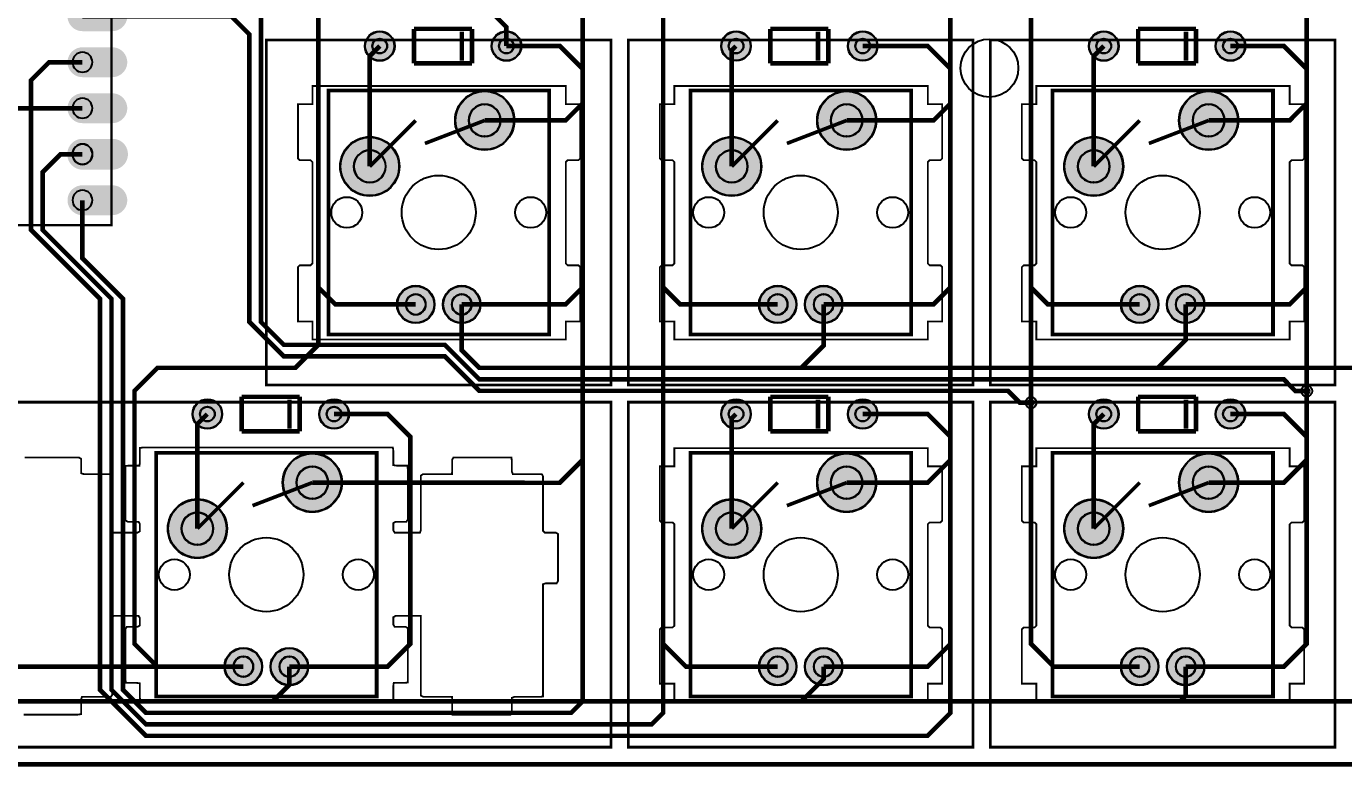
# Model space of a CAD drawing. Header units: millimetres. Extents: x 0 to 279, y -81 to 2.
# Drawn here: x 145.8 to 218.6, y -81.1 to -40.2 of the extents above; entities that cross this region are included whole.
import ezdxf

# ---------------------------------------------------------------- set-up
doc = ezdxf.new("R2010")
doc.units = ezdxf.units.MM
for name, color, linetype, true_color in [('BoardOutLine', 7, 'Continuous', 0xff00ff), ('BottomLayer', 7, 'Continuous', 0x0000ff), ('BottomSolderMaskLayer', 7, 'Continuous', 0xaa00ff), ('Document', 7, 'Continuous', 0xffffff), ('Hole', 7, 'Continuous', 0x222222), ('Multi-Layer', 7, 'Continuous', 0xc0c0c0), ('TopLayer', 7, 'Continuous', 0xff0000), ('TopSilkLayer', 7, 'Continuous', 0xffcc00), ('TopSolderMaskLayer', 7, 'Continuous', 0x800080)]:
    doc.layers.add(name, color=color, linetype=linetype, true_color=true_color)

msp = doc.modelspace()

# ---------------------------------------------------------------- hatches: boundary and pattern name
at = {"layer": 'BottomSolderMaskLayer'}
for points in [[(164.491, -41.286, 1), (166.141, -41.286, 1)], [(171.491, -41.286, 1), (173.141, -41.286, 1)], [(184.176, -41.285, 1), (185.827, -41.285, 1)], [(191.176, -41.285, 1), (192.827, -41.285, 1)], [(204.496, -41.286, 1), (206.146, -41.286, 1)], [(211.496, -41.286, 1), (213.146, -41.286, 1)], [(169.477, -45.395, 1), (172.753, -45.395, 1)], [(189.477, -45.395, 1), (192.753, -45.395, 1)], [(209.477, -45.395, 1), (212.753, -45.395, 1)], [(148.89, -48.11), (148.785, -48.104), (148.682, -48.084), (148.582, -48.051), (148.486, -48.005), (148.398, -47.948), (148.316, -47.88), (148.244, -47.802), (148.183, -47.716), (148.132, -47.622), (148.093, -47.523), (148.067, -47.419), (148.054, -47.314), (148.054, -47.207), (148.067, -47.101), (148.093, -46.997), (148.132, -46.898), (148.183, -46.804), (148.244, -46.718), (148.316, -46.64), (148.398, -46.572), (148.486, -46.515), (148.582, -46.469), (148.682, -46.436), (148.785, -46.416), (148.89, -46.41), (150.565, -46.41), (150.67, -46.416), (150.774, -46.436), (150.874, -46.469), (150.969, -46.515), (151.058, -46.572), (151.139, -46.64), (151.211, -46.718), (151.273, -46.804), (151.323, -46.898), (151.362, -46.997), (151.388, -47.101), (151.402, -47.207), (151.402, -47.314), (151.388, -47.419), (151.362, -47.523), (151.323, -47.622), (151.273, -47.716), (151.211, -47.802), (151.139, -47.88), (151.058, -47.948), (150.969, -48.005), (150.874, -48.051), (150.774, -48.084), (150.67, -48.104), (150.565, -48.11)], [(163.127, -47.935, 1), (166.403, -47.935, 1)], [(183.127, -47.935, 1), (186.403, -47.935, 1)], [(203.127, -47.935, 1), (206.403, -47.935, 1)], [(166.264, -55.555, 1), (168.346, -55.555, 1)], [(168.804, -55.555, 1), (170.886, -55.555, 1)], [(186.264, -55.555, 1), (188.346, -55.555, 1)], [(188.804, -55.555, 1), (190.886, -55.555, 1)], [(206.264, -55.555, 1), (208.346, -55.555, 1)], [(208.804, -55.555, 1), (210.886, -55.555, 1)], [(154.966, -61.606, 1), (156.616, -61.606, 1)], [(161.966, -61.606, 1), (163.616, -61.606, 1)], [(184.176, -61.606, 1), (185.826, -61.606, 1)], [(191.176, -61.606, 1), (192.826, -61.606, 1)], [(204.496, -61.606, 1), (206.146, -61.606, 1)], [(211.496, -61.606, 1), (213.146, -61.606, 1)], [(159.952, -65.395, 1), (163.228, -65.395, 1)], [(189.477, -65.395, 1), (192.753, -65.395, 1)], [(209.477, -65.395, 1), (212.753, -65.395, 1)], [(153.602, -67.935, 1), (156.878, -67.935, 1)], [(183.127, -67.935, 1), (186.403, -67.935, 1)], [(203.127, -67.935, 1), (206.403, -67.935, 1)], [(156.739, -75.555, 1), (158.821, -75.555, 1)], [(159.279, -75.555, 1), (161.361, -75.555, 1)], [(186.264, -75.555, 1), (188.346, -75.555, 1)], [(188.804, -75.555, 1), (190.886, -75.555, 1)], [(206.264, -75.555, 1), (208.346, -75.555, 1)], [(208.804, -75.555, 1), (210.886, -75.555, 1)]]:
    msp.add_hatch(color=256, dxfattribs=at).paths.add_polyline_path(points)
at = {"layer": 'Multi-Layer'}
for points in [[(148.89, -40.465), (148.787, -40.458), (148.685, -40.439), (148.586, -40.407), (148.493, -40.363), (148.405, -40.307), (148.325, -40.241), (148.254, -40.166), (148.193, -40.082), (148.144, -39.991), (148.105, -39.895), (148.08, -39.795), (148.067, -39.692), (148.067, -39.588), (148.08, -39.485), (148.105, -39.385), (148.144, -39.289), (148.193, -39.198), (148.254, -39.114), (148.325, -39.039), (148.405, -38.973), (148.493, -38.917), (148.586, -38.873), (148.685, -38.841), (148.787, -38.821), (148.89, -38.815), (150.54, -38.815), (150.643, -38.821), (150.745, -38.841), (150.844, -38.873), (150.938, -38.917), (151.025, -38.973), (151.105, -39.039), (151.176, -39.114), (151.236, -39.198), (151.287, -39.289), (151.325, -39.385), (151.35, -39.485), (151.364, -39.588), (151.364, -39.692), (151.35, -39.795), (151.325, -39.895), (151.287, -39.991), (151.236, -40.082), (151.176, -40.166), (151.105, -40.241), (151.025, -40.307), (150.938, -40.363), (150.844, -40.407), (150.745, -40.439), (150.643, -40.458), (150.54, -40.465)], [(164.516, -41.286, 1), (166.116, -41.286, 1)], [(171.516, -41.286, 1), (173.116, -41.286, 1)], [(184.201, -41.285, 1), (185.801, -41.285, 1)], [(191.201, -41.285, 1), (192.801, -41.285, 1)], [(204.521, -41.286, 1), (206.121, -41.286, 1)], [(211.521, -41.286, 1), (213.121, -41.286, 1)], [(148.89, -43.005), (148.787, -42.998), (148.685, -42.979), (148.586, -42.947), (148.493, -42.903), (148.405, -42.847), (148.325, -42.781), (148.254, -42.706), (148.193, -42.622), (148.144, -42.531), (148.105, -42.435), (148.08, -42.335), (148.067, -42.232), (148.067, -42.128), (148.08, -42.025), (148.105, -41.925), (148.144, -41.829), (148.193, -41.738), (148.254, -41.654), (148.325, -41.579), (148.405, -41.513), (148.493, -41.457), (148.586, -41.413), (148.685, -41.381), (148.787, -41.361), (148.89, -41.355), (150.54, -41.355), (150.643, -41.361), (150.745, -41.381), (150.844, -41.413), (150.938, -41.457), (151.025, -41.513), (151.105, -41.579), (151.176, -41.654), (151.236, -41.738), (151.287, -41.829), (151.325, -41.925), (151.35, -42.025), (151.364, -42.128), (151.364, -42.232), (151.35, -42.335), (151.325, -42.435), (151.287, -42.531), (151.236, -42.622), (151.176, -42.706), (151.105, -42.781), (151.025, -42.847), (150.938, -42.903), (150.844, -42.947), (150.745, -42.979), (150.643, -42.998), (150.54, -43.005)], [(148.89, -45.545), (148.787, -45.538), (148.685, -45.519), (148.586, -45.487), (148.493, -45.443), (148.405, -45.387), (148.325, -45.321), (148.254, -45.246), (148.193, -45.162), (148.144, -45.071), (148.105, -44.975), (148.08, -44.875), (148.067, -44.772), (148.067, -44.668), (148.08, -44.565), (148.105, -44.465), (148.144, -44.369), (148.193, -44.278), (148.254, -44.194), (148.325, -44.119), (148.405, -44.053), (148.493, -43.997), (148.586, -43.953), (148.685, -43.921), (148.787, -43.901), (148.89, -43.895), (150.54, -43.895), (150.643, -43.901), (150.745, -43.921), (150.844, -43.953), (150.938, -43.997), (151.025, -44.053), (151.105, -44.119), (151.176, -44.194), (151.236, -44.278), (151.287, -44.369), (151.325, -44.465), (151.35, -44.565), (151.364, -44.668), (151.364, -44.772), (151.35, -44.875), (151.325, -44.975), (151.287, -45.071), (151.236, -45.162), (151.176, -45.246), (151.105, -45.321), (151.025, -45.387), (150.938, -45.443), (150.844, -45.487), (150.745, -45.519), (150.643, -45.538), (150.54, -45.545)], [(169.502, -45.395, 1), (172.728, -45.395, 1)], [(189.502, -45.395, 1), (192.728, -45.395, 1)], [(209.502, -45.395, 1), (212.728, -45.395, 1)], [(148.89, -48.085), (148.787, -48.078), (148.685, -48.059), (148.586, -48.027), (148.493, -47.983), (148.405, -47.927), (148.325, -47.861), (148.254, -47.786), (148.193, -47.702), (148.144, -47.611), (148.105, -47.515), (148.08, -47.415), (148.067, -47.312), (148.067, -47.208), (148.08, -47.105), (148.105, -47.005), (148.144, -46.909), (148.193, -46.818), (148.254, -46.734), (148.325, -46.659), (148.405, -46.593), (148.493, -46.537), (148.586, -46.493), (148.685, -46.461), (148.787, -46.441), (148.89, -46.435), (150.54, -46.435), (150.643, -46.441), (150.745, -46.461), (150.844, -46.493), (150.938, -46.537), (151.025, -46.593), (151.105, -46.659), (151.176, -46.734), (151.236, -46.818), (151.287, -46.909), (151.325, -47.005), (151.35, -47.105), (151.364, -47.208), (151.364, -47.312), (151.35, -47.415), (151.325, -47.515), (151.287, -47.611), (151.236, -47.702), (151.176, -47.786), (151.105, -47.861), (151.025, -47.927), (150.938, -47.983), (150.844, -48.027), (150.745, -48.059), (150.643, -48.078), (150.54, -48.085)], [(163.152, -47.935, 1), (166.378, -47.935, 1)], [(183.152, -47.935, 1), (186.378, -47.935, 1)], [(203.152, -47.935, 1), (206.378, -47.935, 1)], [(148.89, -50.625), (148.787, -50.618), (148.685, -50.599), (148.586, -50.567), (148.493, -50.523), (148.405, -50.467), (148.325, -50.401), (148.254, -50.326), (148.193, -50.242), (148.144, -50.151), (148.105, -50.055), (148.08, -49.955), (148.067, -49.852), (148.067, -49.748), (148.08, -49.645), (148.105, -49.545), (148.144, -49.449), (148.193, -49.358), (148.254, -49.274), (148.325, -49.199), (148.405, -49.133), (148.493, -49.077), (148.586, -49.033), (148.685, -49.001), (148.787, -48.981), (148.89, -48.975), (150.54, -48.975), (150.643, -48.981), (150.745, -49.001), (150.844, -49.033), (150.938, -49.077), (151.025, -49.133), (151.105, -49.199), (151.176, -49.274), (151.236, -49.358), (151.287, -49.449), (151.325, -49.545), (151.35, -49.645), (151.364, -49.748), (151.364, -49.852), (151.35, -49.955), (151.325, -50.055), (151.287, -50.151), (151.236, -50.242), (151.176, -50.326), (151.105, -50.401), (151.025, -50.467), (150.938, -50.523), (150.844, -50.567), (150.745, -50.599), (150.643, -50.618), (150.54, -50.625)], [(166.289, -55.555, 1), (168.321, -55.555, 1)], [(168.829, -55.555, 1), (170.861, -55.555, 1)], [(186.289, -55.555, 1), (188.321, -55.555, 1)], [(188.829, -55.555, 1), (190.861, -55.555, 1)], [(206.289, -55.555, 1), (208.321, -55.555, 1)], [(208.829, -55.555, 1), (210.861, -55.555, 1)], [(154.991, -61.606, 1), (156.591, -61.606, 1)], [(161.991, -61.606, 1), (163.591, -61.606, 1)], [(184.201, -61.606, 1), (185.801, -61.606, 1)], [(191.201, -61.606, 1), (192.801, -61.606, 1)], [(204.521, -61.606, 1), (206.121, -61.606, 1)], [(211.521, -61.606, 1), (213.121, -61.606, 1)], [(159.977, -65.395, 1), (163.203, -65.395, 1)], [(189.502, -65.395, 1), (192.728, -65.395, 1)], [(209.502, -65.395, 1), (212.728, -65.395, 1)], [(153.627, -67.935, 1), (156.853, -67.935, 1)], [(183.152, -67.935, 1), (186.378, -67.935, 1)], [(203.152, -67.935, 1), (206.378, -67.935, 1)], [(156.764, -75.555, 1), (158.796, -75.555, 1)], [(159.304, -75.555, 1), (161.336, -75.555, 1)], [(186.289, -75.555, 1), (188.321, -75.555, 1)], [(188.829, -75.555, 1), (190.861, -75.555, 1)], [(206.289, -75.555, 1), (208.321, -75.555, 1)], [(208.829, -75.555, 1), (210.861, -75.555, 1)]]:
    msp.add_hatch(color=256, dxfattribs=at).paths.add_polyline_path(points)
at = {"layer": 'TopSolderMaskLayer'}
for points in [[(164.491, -41.286, 1), (166.141, -41.286, 1)], [(171.491, -41.286, 1), (173.141, -41.286, 1)], [(184.176, -41.285, 1), (185.827, -41.285, 1)], [(191.176, -41.285, 1), (192.827, -41.285, 1)], [(204.496, -41.286, 1), (206.146, -41.286, 1)], [(211.496, -41.286, 1), (213.146, -41.286, 1)], [(169.477, -45.395, 1), (172.753, -45.395, 1)], [(189.477, -45.395, 1), (192.753, -45.395, 1)], [(209.477, -45.395, 1), (212.753, -45.395, 1)], [(148.89, -48.11), (148.785, -48.104), (148.682, -48.084), (148.582, -48.051), (148.486, -48.005), (148.398, -47.948), (148.316, -47.88), (148.244, -47.802), (148.183, -47.716), (148.132, -47.622), (148.093, -47.523), (148.067, -47.419), (148.054, -47.314), (148.054, -47.207), (148.067, -47.101), (148.093, -46.997), (148.132, -46.898), (148.183, -46.804), (148.244, -46.718), (148.316, -46.64), (148.398, -46.572), (148.486, -46.515), (148.582, -46.469), (148.682, -46.436), (148.785, -46.416), (148.89, -46.41), (150.565, -46.41), (150.67, -46.416), (150.774, -46.436), (150.874, -46.469), (150.969, -46.515), (151.058, -46.572), (151.139, -46.64), (151.211, -46.718), (151.273, -46.804), (151.323, -46.898), (151.362, -46.997), (151.388, -47.101), (151.402, -47.207), (151.402, -47.314), (151.388, -47.419), (151.362, -47.523), (151.323, -47.622), (151.273, -47.716), (151.211, -47.802), (151.139, -47.88), (151.058, -47.948), (150.969, -48.005), (150.874, -48.051), (150.774, -48.084), (150.67, -48.104), (150.565, -48.11)], [(163.127, -47.935, 1), (166.403, -47.935, 1)], [(183.127, -47.935, 1), (186.403, -47.935, 1)], [(203.127, -47.935, 1), (206.403, -47.935, 1)], [(166.264, -55.555, 1), (168.346, -55.555, 1)], [(168.804, -55.555, 1), (170.886, -55.555, 1)], [(186.264, -55.555, 1), (188.346, -55.555, 1)], [(188.804, -55.555, 1), (190.886, -55.555, 1)], [(206.264, -55.555, 1), (208.346, -55.555, 1)], [(208.804, -55.555, 1), (210.886, -55.555, 1)], [(154.966, -61.606, 1), (156.616, -61.606, 1)], [(161.966, -61.606, 1), (163.616, -61.606, 1)], [(184.176, -61.606, 1), (185.826, -61.606, 1)], [(191.176, -61.606, 1), (192.826, -61.606, 1)], [(204.496, -61.606, 1), (206.146, -61.606, 1)], [(211.496, -61.606, 1), (213.146, -61.606, 1)], [(159.952, -65.395, 1), (163.228, -65.395, 1)], [(189.477, -65.395, 1), (192.753, -65.395, 1)], [(209.477, -65.395, 1), (212.753, -65.395, 1)], [(153.602, -67.935, 1), (156.878, -67.935, 1)], [(183.127, -67.935, 1), (186.403, -67.935, 1)], [(203.127, -67.935, 1), (206.403, -67.935, 1)], [(156.739, -75.555, 1), (158.821, -75.555, 1)], [(159.279, -75.555, 1), (161.361, -75.555, 1)], [(186.264, -75.555, 1), (188.346, -75.555, 1)], [(188.804, -75.555, 1), (190.886, -75.555, 1)], [(206.264, -75.555, 1), (208.346, -75.555, 1)], [(208.804, -75.555, 1), (210.886, -75.555, 1)]]:
    msp.add_hatch(color=256, dxfattribs=at).paths.add_polyline_path(points)

# ---------------------------------------------------------------- linework, layer by layer
at = {"layer": 'BoardOutLine', "const_width": 0.254}
msp.add_lwpolyline([(0, 0), (279.05, 0), (279.05, -80.95), (0, -80.95), (0, 0)], close=True, dxfattribs=at)
at = {"layer": 'BottomLayer', "const_width": 0.254}
for points in [[(148.89, -37.1), (157.75, -37.1), (158.75, -38.1), (158.75, -56.515), (160.02, -57.785), (168.91, -57.785), (170.815, -59.69), (215.265, -59.69), (215.914, -60.339), (216.535, -60.339)], [(201.295, -60.975), (200.675, -60.975), (200.025, -60.325), (170.815, -60.325), (168.91, -58.42), (160.02, -58.42), (158.115, -56.515), (158.115, -40.64), (157.115, -39.64), (148.89, -39.64)], [(164.765, -47.935), (164.765, -41.837), (165.316, -41.286)], [(169.845, -55.555), (175.585, -55.555), (176.53, -54.61), (176.53, -42.545), (175.271, -41.286), (172.316, -41.286)], [(184.765, -47.935), (184.765, -41.522), (185.001, -41.286)], [(189.845, -55.555), (195.905, -55.555), (196.85, -54.61), (196.85, -42.545), (195.591, -41.286), (192.001, -41.286)], [(204.765, -47.935), (204.765, -41.842), (205.321, -41.286)], [(209.845, -55.555), (215.59, -55.555), (216.535, -54.61), (216.535, -42.545), (215.276, -41.286), (212.321, -41.286)], [(131.11, -44.72), (148.89, -44.72)], [(157.78, -75.555), (132.715, -75.555), (131.11, -73.96), (131.11, -49.799)], [(269.845, -55.555), (269.845, -57.815), (268.605, -59.055), (170.815, -59.055), (169.845, -58.085), (169.845, -55.555)], [(189.845, -55.555), (189.845, -57.82), (188.61, -59.055)], [(209.845, -55.555), (209.845, -57.516), (208.306, -59.055)], [(155.24, -67.935), (155.24, -62.157), (155.791, -61.606)], [(160.32, -75.555), (165.745, -75.555), (167.005, -74.295), (167.005, -62.865), (165.746, -61.606), (162.791, -61.606)], [(184.765, -67.935), (184.765, -61.842), (185.001, -61.606)], [(189.845, -75.555), (195.59, -75.555), (196.85, -74.295), (196.85, -62.865), (195.591, -61.606), (192.001, -61.606)], [(204.765, -67.935), (204.765, -62.162), (205.321, -61.606)], [(209.845, -75.555), (215.275, -75.555), (216.535, -74.295), (216.535, -62.865), (215.276, -61.606), (212.321, -61.606)], [(11.745, -75.555), (11.745, -77.15), (12.065, -77.47), (269.247, -77.47)], [(160.32, -75.555), (160.32, -76.559), (159.409, -77.47)], [(189.845, -75.555), (189.845, -76.234), (188.609, -77.47)], [(209.845, -75.555), (209.845, -77.179), (209.554, -77.47)]]:
    msp.add_lwpolyline(points, dxfattribs=at)
at = {"layer": 'BottomSolderMaskLayer'}
for points in [[(171.118, -44.505), (171.112, -44.505)], [(191.118, -44.505), (191.112, -44.505)], [(211.118, -44.505), (211.112, -44.505)], [(171.118, -46.285), (171.112, -46.285)], [(191.118, -46.285), (191.112, -46.285)], [(211.118, -46.285), (211.112, -46.285)], [(148.89, -46.702), (148.89, -46.702)], [(164.768, -47.045), (164.762, -47.045)], [(184.768, -47.045), (184.762, -47.045)], [(204.768, -47.045), (204.762, -47.045)], [(148.89, -47.818), (148.89, -47.818)], [(164.768, -48.825), (164.762, -48.825)], [(184.768, -48.825), (184.762, -48.825)], [(204.768, -48.825), (204.762, -48.825)], [(167.308, -54.995), (167.302, -54.995)], [(169.848, -54.995), (169.842, -54.995)], [(187.308, -54.995), (187.302, -54.995)], [(189.848, -54.995), (189.842, -54.995)], [(207.308, -54.995), (207.302, -54.995)], [(209.848, -54.995), (209.842, -54.995)], [(167.308, -56.115), (167.302, -56.115)], [(169.848, -56.115), (169.842, -56.115)], [(187.308, -56.115), (187.302, -56.115)], [(189.848, -56.115), (189.842, -56.115)], [(207.308, -56.115), (207.302, -56.115)], [(209.848, -56.115), (209.842, -56.115)], [(161.593, -64.505), (161.587, -64.505)], [(191.118, -64.505), (191.112, -64.505)], [(211.118, -64.505), (211.112, -64.505)], [(161.593, -66.285), (161.587, -66.285)], [(191.118, -66.285), (191.112, -66.285)], [(211.118, -66.285), (211.112, -66.285)], [(155.243, -67.045), (155.237, -67.045)], [(184.768, -67.045), (184.762, -67.045)], [(204.768, -67.045), (204.762, -67.045)], [(155.243, -68.825), (155.237, -68.825)], [(184.768, -68.825), (184.762, -68.825)], [(204.768, -68.825), (204.762, -68.825)], [(157.783, -74.995), (157.777, -74.995)], [(160.323, -74.995), (160.317, -74.995)], [(187.308, -74.995), (187.302, -74.995)], [(189.848, -74.995), (189.842, -74.995)], [(207.308, -74.995), (207.302, -74.995)], [(209.848, -74.995), (209.842, -74.995)], [(157.783, -76.115), (157.777, -76.115)], [(160.323, -76.115), (160.317, -76.115)], [(187.308, -76.115), (187.302, -76.115)], [(189.848, -76.115), (189.842, -76.115)], [(207.308, -76.115), (207.302, -76.115)], [(209.848, -76.115), (209.842, -76.115)]]:
    msp.add_lwpolyline(points, close=True, dxfattribs=at)
for centre, radius in [((165.316, -41.286), 0.825), ((172.316, -41.286), 0.825), ((185.001, -41.285), 0.825), ((192.001, -41.285), 0.825), ((205.321, -41.286), 0.825), ((212.321, -41.286), 0.825), ((165.316, -41.286), 0.413), ((172.316, -41.286), 0.413), ((185.001, -41.285), 0.413), ((192.001, -41.285), 0.413), ((205.321, -41.286), 0.413), ((212.321, -41.286), 0.413), ((171.115, -45.395), 1.638), ((191.115, -45.395), 1.638), ((211.115, -45.395), 1.638), ((164.765, -47.935), 1.638), ((184.765, -47.935), 1.638), ((204.765, -47.935), 1.638), ((167.305, -55.555), 1.041), ((169.845, -55.555), 1.041), ((187.305, -55.555), 1.041), ((189.845, -55.555), 1.041), ((207.305, -55.555), 1.041), ((209.845, -55.555), 1.041), ((155.791, -61.606), 0.825), ((162.791, -61.606), 0.825), ((185.001, -61.606), 0.825), ((192.001, -61.606), 0.825), ((205.321, -61.606), 0.825), ((212.321, -61.606), 0.825), ((155.791, -61.606), 0.413), ((162.791, -61.606), 0.413), ((185.001, -61.606), 0.413), ((192.001, -61.606), 0.413), ((205.321, -61.606), 0.413), ((212.321, -61.606), 0.413), ((161.59, -65.395), 1.638), ((191.115, -65.395), 1.638), ((211.115, -65.395), 1.638), ((155.24, -67.935), 1.638), ((184.765, -67.935), 1.638), ((204.765, -67.935), 1.638), ((157.78, -75.555), 1.041), ((160.32, -75.555), 1.041), ((187.305, -75.555), 1.041), ((189.845, -75.555), 1.041), ((207.305, -75.555), 1.041), ((209.845, -75.555), 1.041)]:
    msp.add_circle(centre, radius, dxfattribs=at)
for centre, radius, start, end in [((171.112, -45.395), 0.89, 90, 270), ((171.118, -45.395), 0.89, 270, 90), ((191.112, -45.395), 0.89, 90, 270), ((191.118, -45.395), 0.89, 270, 90), ((211.112, -45.395), 0.89, 90, 270), ((211.118, -45.395), 0.89, 270, 90), ((148.89, -47.26), 0.558, 90, 270), ((148.89, -47.26), 0.558, 270, 90), ((164.762, -47.935), 0.89, 90, 270), ((164.768, -47.935), 0.89, 270, 90), ((184.762, -47.935), 0.89, 90, 270), ((184.768, -47.935), 0.89, 270, 90), ((204.762, -47.935), 0.89, 90, 270), ((204.768, -47.935), 0.89, 270, 90), ((167.302, -55.555), 0.56, 90, 270), ((167.308, -55.555), 0.56, 270, 90), ((169.842, -55.555), 0.56, 90, 270), ((169.848, -55.555), 0.56, 270, 90), ((187.302, -55.555), 0.56, 90, 270), ((187.308, -55.555), 0.56, 270, 90), ((189.842, -55.555), 0.56, 90, 270), ((189.848, -55.555), 0.56, 270, 90), ((207.302, -55.555), 0.56, 90, 270), ((207.308, -55.555), 0.56, 270, 90), ((209.842, -55.555), 0.56, 90, 270), ((209.848, -55.555), 0.56, 270, 90), ((161.587, -65.395), 0.89, 90, 270), ((161.593, -65.395), 0.89, 270, 90), ((191.112, -65.395), 0.89, 90, 270), ((191.118, -65.395), 0.89, 270, 90), ((211.112, -65.395), 0.89, 90, 270), ((211.118, -65.395), 0.89, 270, 90), ((155.237, -67.935), 0.89, 90, 270), ((155.243, -67.935), 0.89, 270, 90), ((184.762, -67.935), 0.89, 90, 270), ((184.768, -67.935), 0.89, 270, 90), ((204.762, -67.935), 0.89, 90, 270), ((204.768, -67.935), 0.89, 270, 90), ((157.777, -75.555), 0.56, 90, 270), ((157.783, -75.555), 0.56, 270, 90), ((160.317, -75.555), 0.56, 90, 270), ((160.323, -75.555), 0.56, 270, 90), ((187.302, -75.555), 0.56, 90, 270), ((187.308, -75.555), 0.56, 270, 90), ((189.842, -75.555), 0.56, 90, 270), ((189.848, -75.555), 0.56, 270, 90), ((207.302, -75.555), 0.56, 90, 270), ((207.308, -75.555), 0.56, 270, 90), ((209.842, -75.555), 0.56, 90, 270), ((209.848, -75.555), 0.56, 270, 90)]:
    msp.add_arc(centre, radius, start, end, dxfattribs=at)
at = {"layer": 'Document'}
for points, const_width in [([(159.05, -40.95), (178.1, -40.95), (178.1, -60), (159.05, -60), (159.05, -40.95)], 0.152), ([(179.05, -40.95), (198.1, -40.95), (198.1, -60), (179.05, -60), (179.05, -40.95)], 0.152), ([(199.05, -40.95), (218.1, -40.95), (218.1, -60), (199.05, -60), (199.05, -40.95)], 0.152), ([(175.596, -57.493), (175.596, -56.493), (176.395, -56.493), (176.395, -53.493), (176.295, -53.392), (175.695, -53.392), (175.596, -53.293), (175.596, -47.692), (175.695, -47.593), (176.295, -47.593), (176.395, -47.493), (176.395, -44.493), (175.596, -44.493), (175.596, -43.493), (161.596, -43.493), (161.596, -44.493), (160.796, -44.493), (160.796, -47.493), (160.896, -47.593), (161.496, -47.593), (161.596, -47.692), (161.596, -53.293), (161.496, -53.392), (160.896, -53.392), (160.796, -53.493), (160.796, -56.493), (161.596, -56.493), (161.596, -57.493), (175.596, -57.493)], 0.1), ([(195.596, -57.493), (195.596, -56.493), (196.395, -56.493), (196.395, -53.493), (196.295, -53.392), (195.695, -53.392), (195.596, -53.293), (195.596, -47.692), (195.695, -47.593), (196.295, -47.593), (196.395, -47.493), (196.395, -44.493), (195.596, -44.493), (195.596, -43.493), (181.596, -43.493), (181.596, -44.493), (180.796, -44.493), (180.796, -47.493), (180.896, -47.593), (181.496, -47.593), (181.596, -47.692), (181.596, -53.293), (181.496, -53.392), (180.896, -53.392), (180.796, -53.493), (180.796, -56.493), (181.596, -56.493), (181.596, -57.493), (195.596, -57.493)], 0.1), ([(215.596, -57.493), (215.596, -56.493), (216.395, -56.493), (216.395, -53.493), (216.295, -53.392), (215.695, -53.392), (215.596, -53.293), (215.596, -47.692), (215.695, -47.593), (216.295, -47.593), (216.395, -47.493), (216.395, -44.493), (215.596, -44.493), (215.596, -43.493), (201.596, -43.493), (201.596, -44.493), (200.796, -44.493), (200.796, -47.493), (200.896, -47.593), (201.496, -47.593), (201.596, -47.692), (201.596, -53.293), (201.496, -53.392), (200.896, -53.392), (200.796, -53.493), (200.796, -56.493), (201.596, -56.493), (201.596, -57.493), (215.596, -57.493)], 0.1), ([(140, -60.95), (178.1, -60.95), (178.1, -80), (140, -80), (140, -60.95)], 0.152), ([(179.05, -60.95), (198.1, -60.95), (198.1, -80), (179.05, -80), (179.05, -60.95)], 0.152), ([(199.05, -60.95), (218.1, -60.95), (218.1, -80), (199.05, -80), (199.05, -60.95)], 0.152), ([(195.596, -77.493), (195.596, -76.493), (196.395, -76.493), (196.395, -73.493), (196.295, -73.392), (195.695, -73.392), (195.596, -73.293), (195.596, -67.692), (195.695, -67.593), (196.295, -67.593), (196.395, -67.493), (196.395, -64.493), (195.596, -64.493), (195.596, -63.493), (181.596, -63.493), (181.596, -64.493), (180.796, -64.493), (180.796, -67.493), (180.896, -67.593), (181.496, -67.593), (181.596, -67.692), (181.596, -73.293), (181.496, -73.392), (180.896, -73.392), (180.796, -73.493), (180.796, -76.493), (181.596, -76.493), (181.596, -77.493), (195.596, -77.493)], 0.1), ([(215.596, -77.493), (215.596, -76.493), (216.395, -76.493), (216.395, -73.493), (216.295, -73.392), (215.695, -73.392), (215.596, -73.293), (215.596, -67.692), (215.695, -67.593), (216.295, -67.593), (216.395, -67.493), (216.395, -64.493), (215.596, -64.493), (215.596, -63.493), (201.596, -63.493), (201.596, -64.493), (200.796, -64.493), (200.796, -67.493), (200.896, -67.593), (201.496, -67.593), (201.596, -67.692), (201.596, -73.293), (201.496, -73.392), (200.896, -73.392), (200.796, -73.493), (200.796, -76.493), (201.596, -76.493), (201.596, -77.493), (215.596, -77.493)], 0.1)]:
    msp.add_lwpolyline(points, close=True, dxfattribs=dict(at, const_width=const_width))
at = {"layer": 'Document', "const_width": 0.1}
msp.add_lwpolyline([(145.64, -78.204), (148.64, -78.204), (148.815, -78.179), (148.815, -77.379), (148.86, -77.224), (150.46, -77.224), (150.54, -77.104), (150.54, -72.904), (150.59, -72.754), (151.99, -72.754), (152.065, -72.879), (152.065, -73.279), (151.94, -73.354), (151.34, -73.354), (151.265, -73.479), (151.265, -76.279), (151.29, -76.454), (151.89, -76.454), (152.065, -76.479), (152.065, -77.279), (152.09, -77.454), (165.89, -77.454), (166.065, -77.429), (166.065, -76.629), (166.09, -76.454), (166.69, -76.454), (166.865, -76.429), (166.865, -73.429), (166.74, -73.354), (166.14, -73.354), (166.065, -73.229), (166.065, -72.829), (166.19, -72.754), (167.59, -72.754), (167.59, -77.154), (167.72, -77.224), (169.12, -77.224), (169.315, -77.229), (169.315, -78.029), (169.34, -78.204), (172.54, -78.204), (172.615, -78.079), (172.615, -77.279), (172.76, -77.224), (174.16, -77.224), (174.34, -77.204), (174.34, -71.004), (174.49, -70.954), (175.09, -70.954), (175.165, -70.829), (175.165, -68.229), (175.04, -68.154), (174.44, -68.154), (174.34, -68.054), (174.34, -65.054), (174.27, -64.924), (172.67, -64.924), (172.615, -64.779), (172.615, -64.179), (172.59, -64.004), (169.39, -64.004), (169.315, -64.129), (169.315, -64.729), (169.31, -64.924), (167.71, -64.924), (167.59, -65.004), (167.59, -68.004), (167.54, -68.154), (166.14, -68.154), (166.065, -68.029), (166.065, -67.629), (166.19, -67.554), (166.79, -67.554), (166.865, -67.429), (166.865, -64.629), (166.84, -64.454), (166.24, -64.454), (166.065, -64.429), (166.065, -63.629), (166.04, -63.454), (152.24, -63.454), (152.065, -63.479), (152.065, -64.279), (152.04, -64.454), (151.44, -64.454), (151.265, -64.479), (151.265, -67.479), (151.39, -67.554), (151.99, -67.554), (152.065, -67.679), (152.065, -68.079), (151.94, -68.154), (150.54, -68.154), (150.54, -68.154), (150.54, -64.954), (150.37, -64.924), (148.97, -64.924), (148.815, -64.879), (148.815, -64.079), (148.69, -64.004), (145.69, -64.004)], dxfattribs=at)
at = {"layer": 'Hole'}
for centre in [(216.535, -60.339), (201.295, -60.975)]:
    msp.add_circle(centre, 0.152, dxfattribs=at)
at = {"layer": 'Multi-Layer'}
for points in [[(148.89, -41.63), (148.89, -41.63)], [(148.89, -42.73), (148.89, -42.73)], [(148.89, -44.17), (148.89, -44.17)], [(171.118, -44.519), (171.112, -44.519)], [(191.118, -44.519), (191.112, -44.519)], [(211.118, -44.519), (211.112, -44.519)], [(148.89, -45.27), (148.89, -45.27)], [(171.118, -46.271), (171.112, -46.271)], [(191.118, -46.271), (191.112, -46.271)], [(211.118, -46.271), (211.112, -46.271)], [(148.89, -46.71), (148.89, -46.71)], [(164.768, -47.059), (164.762, -47.059)], [(184.768, -47.059), (184.762, -47.059)], [(204.768, -47.059), (204.762, -47.059)], [(148.89, -47.81), (148.89, -47.81)], [(148.89, -49.25), (148.89, -49.25)], [(164.768, -48.811), (164.762, -48.811)], [(184.768, -48.811), (184.762, -48.811)], [(204.768, -48.811), (204.762, -48.811)], [(148.89, -50.35), (148.89, -50.35)], [(167.308, -55.009), (167.302, -55.009)], [(169.848, -55.009), (169.842, -55.009)], [(187.308, -55.009), (187.302, -55.009)], [(189.848, -55.009), (189.842, -55.009)], [(207.308, -55.009), (207.302, -55.009)], [(209.848, -55.009), (209.842, -55.009)], [(167.308, -56.101), (167.302, -56.101)], [(169.848, -56.101), (169.842, -56.101)], [(187.308, -56.101), (187.302, -56.101)], [(189.848, -56.101), (189.842, -56.101)], [(207.308, -56.101), (207.302, -56.101)], [(209.848, -56.101), (209.842, -56.101)], [(161.593, -64.519), (161.588, -64.519)], [(191.118, -64.519), (191.112, -64.519)], [(211.118, -64.519), (211.112, -64.519)], [(161.593, -66.271), (161.588, -66.271)], [(191.118, -66.271), (191.112, -66.271)], [(211.118, -66.271), (211.112, -66.271)], [(155.243, -67.059), (155.237, -67.059)], [(184.768, -67.059), (184.762, -67.059)], [(204.768, -67.059), (204.762, -67.059)], [(155.243, -68.811), (155.237, -68.811)], [(184.768, -68.811), (184.762, -68.811)], [(204.768, -68.811), (204.762, -68.811)], [(157.783, -75.009), (157.777, -75.009)], [(160.323, -75.009), (160.318, -75.009)], [(187.308, -75.009), (187.302, -75.009)], [(189.848, -75.009), (189.842, -75.009)], [(207.308, -75.009), (207.302, -75.009)], [(209.848, -75.009), (209.842, -75.009)], [(157.783, -76.101), (157.777, -76.101)], [(160.323, -76.101), (160.318, -76.101)], [(187.308, -76.101), (187.302, -76.101)], [(189.848, -76.101), (189.842, -76.101)], [(207.308, -76.101), (207.302, -76.101)], [(209.848, -76.101), (209.842, -76.101)]]:
    msp.add_lwpolyline(points, close=True, dxfattribs=at)
for centre, radius in [((165.316, -41.286), 0.8), ((172.316, -41.286), 0.8), ((185.001, -41.285), 0.8), ((192.001, -41.285), 0.8), ((205.321, -41.286), 0.8), ((212.321, -41.286), 0.8), ((165.316, -41.286), 0.4), ((172.316, -41.286), 0.4), ((185.001, -41.285), 0.4), ((192.001, -41.285), 0.4), ((199, -42.5), 1.6), ((205.321, -41.286), 0.4), ((212.321, -41.286), 0.4), ((171.115, -45.395), 1.613), ((191.115, -45.395), 1.613), ((211.115, -45.395), 1.613), ((164.765, -47.935), 1.613), ((184.765, -47.935), 1.613), ((204.765, -47.935), 1.613), ((168.575, -50.475), 2.045), ((188.575, -50.475), 2.045), ((208.575, -50.475), 2.045), ((163.495, -50.475), 0.853), ((173.655, -50.475), 0.853), ((183.495, -50.475), 0.853), ((193.655, -50.475), 0.853), ((203.495, -50.475), 0.853), ((213.655, -50.475), 0.853), ((167.305, -55.555), 1.016), ((169.845, -55.555), 1.016), ((187.305, -55.555), 1.016), ((189.845, -55.555), 1.016), ((207.305, -55.555), 1.016), ((209.845, -55.555), 1.016), ((216.535, -60.339), 0.305), ((155.791, -61.606), 0.8), ((162.791, -61.606), 0.8), ((185.001, -61.606), 0.8), ((192.001, -61.606), 0.8), ((201.295, -60.975), 0.305), ((205.321, -61.606), 0.8), ((212.321, -61.606), 0.8), ((155.791, -61.606), 0.4), ((162.791, -61.606), 0.4), ((185.001, -61.606), 0.4), ((192.001, -61.606), 0.4), ((205.321, -61.606), 0.4), ((212.321, -61.606), 0.4), ((161.59, -65.395), 1.613), ((191.115, -65.395), 1.613), ((211.115, -65.395), 1.613), ((155.24, -67.935), 1.613), ((184.765, -67.935), 1.613), ((204.765, -67.935), 1.613), ((159.05, -70.475), 2.045), ((188.575, -70.475), 2.045), ((208.575, -70.475), 2.045), ((153.97, -70.475), 0.853), ((164.13, -70.475), 0.853), ((183.495, -70.475), 0.853), ((193.655, -70.475), 0.853), ((203.495, -70.475), 0.853), ((213.655, -70.475), 0.853), ((157.78, -75.555), 1.016), ((160.32, -75.555), 1.016), ((187.305, -75.555), 1.016), ((189.845, -75.555), 1.016), ((207.305, -75.555), 1.016), ((209.845, -75.555), 1.016)]:
    msp.add_circle(centre, radius, dxfattribs=at)
for centre, radius, start, end in [((148.89, -42.18), 0.55, 90, 270), ((148.89, -42.18), 0.55, 270, 90), ((148.89, -44.72), 0.55, 90, 270), ((148.89, -44.72), 0.55, 270, 90), ((171.112, -45.395), 0.876, 90, 270), ((171.118, -45.395), 0.876, 270, 90), ((191.112, -45.395), 0.876, 90, 270), ((191.118, -45.395), 0.876, 270, 90), ((211.112, -45.395), 0.876, 90, 270), ((211.118, -45.395), 0.876, 270, 90), ((148.89, -47.26), 0.55, 90, 270), ((148.89, -47.26), 0.55, 270, 90), ((164.762, -47.935), 0.876, 90, 270), ((164.768, -47.935), 0.876, 270, 90), ((184.762, -47.935), 0.876, 90, 270), ((184.768, -47.935), 0.876, 270, 90), ((204.762, -47.935), 0.876, 90, 270), ((204.768, -47.935), 0.876, 270, 90), ((148.89, -49.8), 0.55, 90, 270), ((148.89, -49.8), 0.55, 270, 90), ((167.302, -55.555), 0.546, 90, 270), ((167.308, -55.555), 0.546, 270, 90), ((169.842, -55.555), 0.546, 90, 270), ((169.848, -55.555), 0.546, 270, 90), ((187.302, -55.555), 0.546, 90, 270), ((187.308, -55.555), 0.546, 270, 90), ((189.842, -55.555), 0.546, 90, 270), ((189.848, -55.555), 0.546, 270, 90), ((207.302, -55.555), 0.546, 90, 270), ((207.308, -55.555), 0.546, 270, 90), ((209.842, -55.555), 0.546, 90, 270), ((209.848, -55.555), 0.546, 270, 90), ((161.588, -65.395), 0.876, 90, 270), ((161.593, -65.395), 0.876, 270, 90), ((191.112, -65.395), 0.876, 90, 270), ((191.118, -65.395), 0.876, 270, 90), ((211.112, -65.395), 0.876, 90, 270), ((211.118, -65.395), 0.876, 270, 90), ((155.237, -67.935), 0.876, 90, 270), ((155.243, -67.935), 0.876, 270, 90), ((184.762, -67.935), 0.876, 90, 270), ((184.768, -67.935), 0.876, 270, 90), ((204.762, -67.935), 0.876, 90, 270), ((204.768, -67.935), 0.876, 270, 90), ((157.777, -75.555), 0.546, 90, 270), ((157.783, -75.555), 0.546, 270, 90), ((160.318, -75.555), 0.546, 90, 270), ((160.323, -75.555), 0.546, 270, 90), ((187.302, -75.555), 0.546, 90, 270), ((187.308, -75.555), 0.546, 270, 90), ((189.842, -75.555), 0.546, 90, 270), ((189.848, -75.555), 0.546, 270, 90), ((207.302, -75.555), 0.546, 90, 270), ((207.308, -75.555), 0.546, 270, 90), ((209.842, -75.555), 0.546, 90, 270), ((209.848, -75.555), 0.546, 270, 90)]:
    msp.add_arc(centre, radius, start, end, dxfattribs=at)
at = {"layer": 'TopLayer', "const_width": 0.254}
for points in [[(171.115, -5.395), (175.575, -5.395), (176.53, -6.35), (176.53, -64.135), (175.26, -65.405), (161.59, -65.395)], [(191.115, -65.395), (195.59, -65.395), (196.85, -64.135), (196.85, -6.35), (195.895, -5.395), (191.115, -5.395)], [(216.535, -60.339), (216.535, -6.35), (215.58, -5.395), (211.115, -5.395)], [(167.305, -55.555), (162.87, -55.555), (161.925, -54.61), (161.925, -16.51), (162.88, -15.555), (167.305, -15.555)], [(187.305, -75.555), (182.235, -75.555), (180.975, -74.295), (180.975, -16.51), (181.93, -15.555), (187.305, -15.555)], [(201.295, -60.975), (201.295, -16.51), (202.25, -15.555), (207.305, -15.555)], [(172.316, -41.286), (172.316, -40.236), (170.815, -38.735), (166.37, -38.735), (165.1, -37.465)], [(148.89, -42.179), (147.051, -42.179), (146.05, -43.18), (146.05, -51.435), (149.86, -55.245), (149.86, -76.835), (152.4, -79.375), (195.58, -79.375), (196.85, -78.105), (196.85, -64.135)], [(171.115, -45.395), (175.585, -45.395), (176.53, -44.45)], [(191.115, -45.395), (195.912, -45.395), (196.85, -44.457)], [(211.115, -45.395), (215.59, -45.395), (216.535, -44.45)], [(148.89, -47.26), (147.685, -47.26), (146.685, -48.26), (146.685, -51.435), (150.495, -55.245), (150.495, -76.835), (152.4, -78.74), (180.34, -78.74), (180.975, -78.105), (180.975, -74.295)], [(148.89, -49.8), (148.89, -53.005), (151.13, -55.245), (151.13, -76.835), (152.4, -78.105), (175.895, -78.105), (176.53, -77.47), (176.53, -64.135)], [(157.78, -75.555), (153.025, -75.555), (151.765, -74.295), (151.765, -60.325), (153.035, -59.055), (160.655, -59.055), (161.925, -57.785), (161.925, -54.61)], [(187.305, -55.555), (181.92, -55.555), (180.975, -54.61)], [(207.305, -55.555), (202.24, -55.555), (201.295, -54.61)], [(211.115, -65.395), (215.275, -65.395), (216.535, -64.135), (216.535, -60.339)], [(207.305, -75.555), (202.555, -75.555), (201.295, -74.295), (201.295, -60.975)]]:
    msp.add_lwpolyline(points, dxfattribs=at)
at = {"layer": 'TopSilkLayer'}
for points, const_width in [([(150.49, -0.44), (150.5, -0.17), (129.5, -0.17), (129.5, -51.17), (150.5, -51.17), (150.5, -0.17)], 0.127), ([(167.216, -40.336), (167.216, -42.236)], 0.254), ([(170.416, -40.336), (167.216, -40.336)], 0.254), ([(169.853, -42.086), (169.853, -40.486)], 0.254), ([(170.416, -42.236), (170.416, -40.336)], 0.254), ([(186.901, -40.336), (186.901, -42.236)], 0.254), ([(190.101, -40.336), (186.901, -40.336)], 0.254), ([(189.538, -42.086), (189.538, -40.486)], 0.254), ([(190.101, -42.236), (190.101, -40.336)], 0.254), ([(207.221, -40.336), (207.221, -42.236)], 0.254), ([(210.421, -40.336), (207.221, -40.336)], 0.254), ([(209.858, -42.086), (209.858, -40.486)], 0.254), ([(210.421, -42.236), (210.421, -40.336)], 0.254), ([(170.416, -42.236), (167.216, -42.236)], 0.254), ([(190.101, -42.236), (186.901, -42.236)], 0.254), ([(210.421, -42.236), (207.221, -42.236)], 0.254), ([(164.765, -47.935), (167.305, -45.395)], 0.203), ([(171.115, -45.395), (167.813, -46.665)], 0.203), ([(184.765, -47.935), (187.305, -45.395)], 0.203), ([(191.115, -45.395), (187.813, -46.665)], 0.203), ([(204.765, -47.935), (207.305, -45.395)], 0.203), ([(211.115, -45.395), (207.813, -46.665)], 0.203), ([(157.691, -60.656), (157.691, -62.556)], 0.254), ([(160.891, -60.656), (157.691, -60.656)], 0.254), ([(160.328, -62.406), (160.328, -60.806)], 0.254), ([(160.891, -62.556), (160.891, -60.656)], 0.254), ([(186.901, -60.656), (186.901, -62.556)], 0.254), ([(190.101, -60.656), (186.901, -60.656)], 0.254), ([(189.538, -62.406), (189.538, -60.806)], 0.254), ([(190.101, -62.556), (190.101, -60.656)], 0.254), ([(207.221, -60.656), (207.221, -62.556)], 0.254), ([(210.421, -60.656), (207.221, -60.656)], 0.254), ([(209.858, -62.406), (209.858, -60.806)], 0.254), ([(210.421, -62.556), (210.421, -60.656)], 0.254), ([(160.891, -62.556), (157.691, -62.556)], 0.254), ([(190.101, -62.556), (186.901, -62.556)], 0.254), ([(210.421, -62.556), (207.221, -62.556)], 0.254), ([(155.24, -67.935), (157.78, -65.395)], 0.203), ([(161.59, -65.395), (158.288, -66.665)], 0.203), ([(184.765, -67.935), (187.305, -65.395)], 0.203), ([(191.115, -65.395), (187.813, -66.665)], 0.203), ([(204.765, -67.935), (207.305, -65.395)], 0.203), ([(211.115, -65.395), (207.813, -66.665)], 0.203)]:
    msp.add_lwpolyline(points, dxfattribs=dict(at, const_width=const_width))
at = {"layer": 'TopSilkLayer', "const_width": 0.203}
for points in [[(162.479, -43.744), (174.671, -43.744), (174.671, -57.206), (162.479, -57.206), (162.479, -43.744)], [(182.479, -43.744), (194.671, -43.744), (194.671, -57.206), (182.479, -57.206), (182.479, -43.744)], [(202.479, -43.744), (214.671, -43.744), (214.671, -57.206), (202.479, -57.206), (202.479, -43.744)], [(152.954, -63.744), (165.146, -63.744), (165.146, -77.206), (152.954, -77.206), (152.954, -63.744)], [(182.479, -63.744), (194.671, -63.744), (194.671, -77.206), (182.479, -77.206), (182.479, -63.744)], [(202.479, -63.744), (214.671, -63.744), (214.671, -77.206), (202.479, -77.206), (202.479, -63.744)]]:
    msp.add_lwpolyline(points, close=True, dxfattribs=at)
at = {"layer": 'TopSolderMaskLayer'}
for points in [[(171.118, -44.505), (171.112, -44.505)], [(191.118, -44.505), (191.112, -44.505)], [(211.118, -44.505), (211.112, -44.505)], [(171.118, -46.285), (171.112, -46.285)], [(191.118, -46.285), (191.112, -46.285)], [(211.118, -46.285), (211.112, -46.285)], [(148.89, -46.702), (148.89, -46.702)], [(164.768, -47.045), (164.762, -47.045)], [(184.768, -47.045), (184.762, -47.045)], [(204.768, -47.045), (204.762, -47.045)], [(148.89, -47.818), (148.89, -47.818)], [(164.768, -48.825), (164.762, -48.825)], [(184.768, -48.825), (184.762, -48.825)], [(204.768, -48.825), (204.762, -48.825)], [(167.308, -54.995), (167.302, -54.995)], [(169.848, -54.995), (169.842, -54.995)], [(187.308, -54.995), (187.302, -54.995)], [(189.848, -54.995), (189.842, -54.995)], [(207.308, -54.995), (207.302, -54.995)], [(209.848, -54.995), (209.842, -54.995)], [(167.308, -56.115), (167.302, -56.115)], [(169.848, -56.115), (169.842, -56.115)], [(187.308, -56.115), (187.302, -56.115)], [(189.848, -56.115), (189.842, -56.115)], [(207.308, -56.115), (207.302, -56.115)], [(209.848, -56.115), (209.842, -56.115)], [(161.593, -64.505), (161.587, -64.505)], [(191.118, -64.505), (191.112, -64.505)], [(211.118, -64.505), (211.112, -64.505)], [(161.593, -66.285), (161.587, -66.285)], [(191.118, -66.285), (191.112, -66.285)], [(211.118, -66.285), (211.112, -66.285)], [(155.243, -67.045), (155.237, -67.045)], [(184.768, -67.045), (184.762, -67.045)], [(204.768, -67.045), (204.762, -67.045)], [(155.243, -68.825), (155.237, -68.825)], [(184.768, -68.825), (184.762, -68.825)], [(204.768, -68.825), (204.762, -68.825)], [(157.783, -74.995), (157.777, -74.995)], [(160.323, -74.995), (160.317, -74.995)], [(187.308, -74.995), (187.302, -74.995)], [(189.848, -74.995), (189.842, -74.995)], [(207.308, -74.995), (207.302, -74.995)], [(209.848, -74.995), (209.842, -74.995)], [(157.783, -76.115), (157.777, -76.115)], [(160.323, -76.115), (160.317, -76.115)], [(187.308, -76.115), (187.302, -76.115)], [(189.848, -76.115), (189.842, -76.115)], [(207.308, -76.115), (207.302, -76.115)], [(209.848, -76.115), (209.842, -76.115)]]:
    msp.add_lwpolyline(points, close=True, dxfattribs=at)
for centre, radius in [((165.316, -41.286), 0.825), ((172.316, -41.286), 0.825), ((185.001, -41.285), 0.825), ((192.001, -41.285), 0.825), ((205.321, -41.286), 0.825), ((212.321, -41.286), 0.825), ((165.316, -41.286), 0.413), ((172.316, -41.286), 0.413), ((185.001, -41.285), 0.413), ((192.001, -41.285), 0.413), ((205.321, -41.286), 0.413), ((212.321, -41.286), 0.413), ((171.115, -45.395), 1.638), ((191.115, -45.395), 1.638), ((211.115, -45.395), 1.638), ((164.765, -47.935), 1.638), ((184.765, -47.935), 1.638), ((204.765, -47.935), 1.638), ((167.305, -55.555), 1.041), ((169.845, -55.555), 1.041), ((187.305, -55.555), 1.041), ((189.845, -55.555), 1.041), ((207.305, -55.555), 1.041), ((209.845, -55.555), 1.041), ((155.791, -61.606), 0.825), ((162.791, -61.606), 0.825), ((185.001, -61.606), 0.825), ((192.001, -61.606), 0.825), ((205.321, -61.606), 0.825), ((212.321, -61.606), 0.825), ((155.791, -61.606), 0.413), ((162.791, -61.606), 0.413), ((185.001, -61.606), 0.413), ((192.001, -61.606), 0.413), ((205.321, -61.606), 0.413), ((212.321, -61.606), 0.413), ((161.59, -65.395), 1.638), ((191.115, -65.395), 1.638), ((211.115, -65.395), 1.638), ((155.24, -67.935), 1.638), ((184.765, -67.935), 1.638), ((204.765, -67.935), 1.638), ((157.78, -75.555), 1.041), ((160.32, -75.555), 1.041), ((187.305, -75.555), 1.041), ((189.845, -75.555), 1.041), ((207.305, -75.555), 1.041), ((209.845, -75.555), 1.041)]:
    msp.add_circle(centre, radius, dxfattribs=at)
for centre, radius, start, end in [((171.112, -45.395), 0.89, 90, 270), ((171.118, -45.395), 0.89, 270, 90), ((191.112, -45.395), 0.89, 90, 270), ((191.118, -45.395), 0.89, 270, 90), ((211.112, -45.395), 0.89, 90, 270), ((211.118, -45.395), 0.89, 270, 90), ((148.89, -47.26), 0.558, 90, 270), ((148.89, -47.26), 0.558, 270, 90), ((164.762, -47.935), 0.89, 90, 270), ((164.768, -47.935), 0.89, 270, 90), ((184.762, -47.935), 0.89, 90, 270), ((184.768, -47.935), 0.89, 270, 90), ((204.762, -47.935), 0.89, 90, 270), ((204.768, -47.935), 0.89, 270, 90), ((167.302, -55.555), 0.56, 90, 270), ((167.308, -55.555), 0.56, 270, 90), ((169.842, -55.555), 0.56, 90, 270), ((169.848, -55.555), 0.56, 270, 90), ((187.302, -55.555), 0.56, 90, 270), ((187.308, -55.555), 0.56, 270, 90), ((189.842, -55.555), 0.56, 90, 270), ((189.848, -55.555), 0.56, 270, 90), ((207.302, -55.555), 0.56, 90, 270), ((207.308, -55.555), 0.56, 270, 90), ((209.842, -55.555), 0.56, 90, 270), ((209.848, -55.555), 0.56, 270, 90), ((161.587, -65.395), 0.89, 90, 270), ((161.593, -65.395), 0.89, 270, 90), ((191.112, -65.395), 0.89, 90, 270), ((191.118, -65.395), 0.89, 270, 90), ((211.112, -65.395), 0.89, 90, 270), ((211.118, -65.395), 0.89, 270, 90), ((155.237, -67.935), 0.89, 90, 270), ((155.243, -67.935), 0.89, 270, 90), ((184.762, -67.935), 0.89, 90, 270), ((184.768, -67.935), 0.89, 270, 90), ((204.762, -67.935), 0.89, 90, 270), ((204.768, -67.935), 0.89, 270, 90), ((157.777, -75.555), 0.56, 90, 270), ((157.783, -75.555), 0.56, 270, 90), ((160.317, -75.555), 0.56, 90, 270), ((160.323, -75.555), 0.56, 270, 90), ((187.302, -75.555), 0.56, 90, 270), ((187.308, -75.555), 0.56, 270, 90), ((189.842, -75.555), 0.56, 90, 270), ((189.848, -75.555), 0.56, 270, 90), ((207.302, -75.555), 0.56, 90, 270), ((207.308, -75.555), 0.56, 270, 90), ((209.842, -75.555), 0.56, 90, 270), ((209.848, -75.555), 0.56, 270, 90)]:
    msp.add_arc(centre, radius, start, end, dxfattribs=at)

doc.saveas('drawing.dxf')
